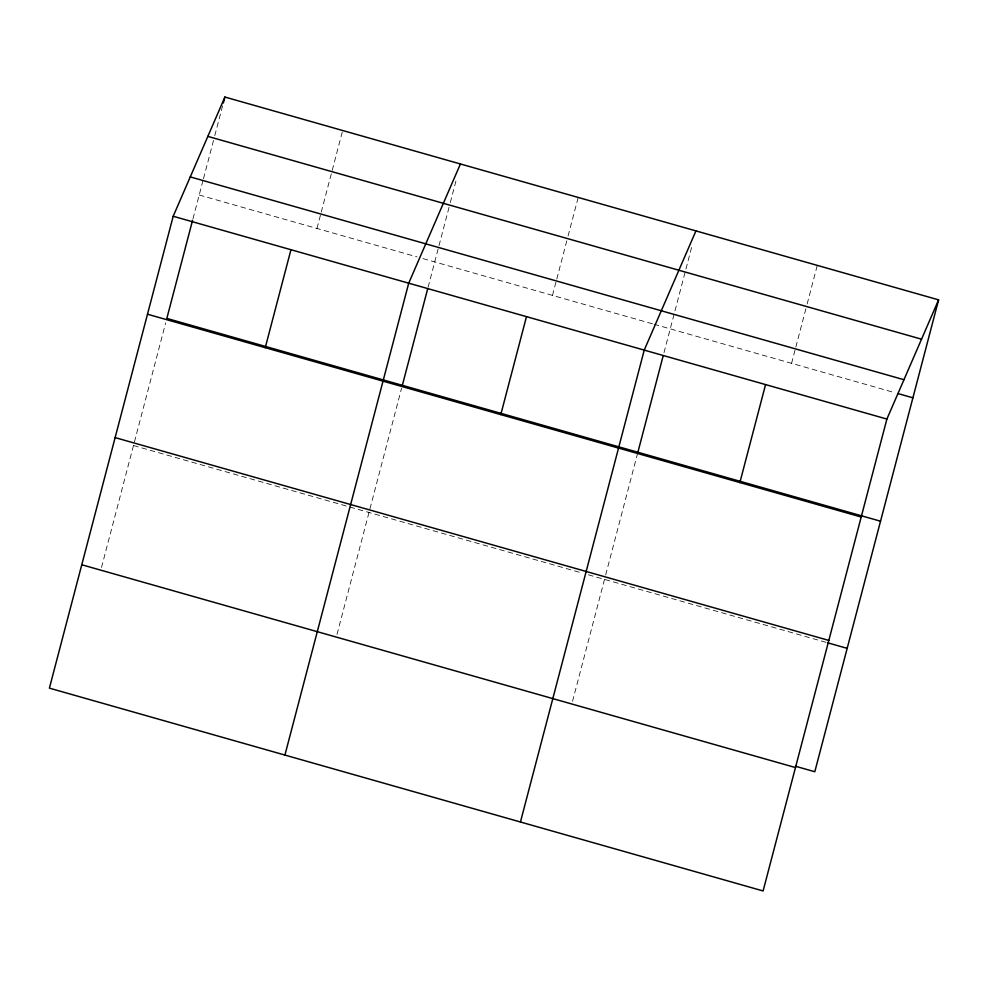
<?xml version="1.0" encoding="UTF-8"?>
<svg xmlns="http://www.w3.org/2000/svg" width="988" height="988" viewBox="0 0 988 988"><rect width="100%" height="100%" fill="white"/><g stroke="black" fill="none" stroke-linecap="round" stroke-linejoin="round"><path stroke-width="0.74" stroke-dasharray="4.94 3.71" d="M101.505 567.445L165.675 322.841M192.969 218.793L203.096 180.162M203.491 178.68L214.396 137.122M214.779 135.64L222.572 105.951M316.963 228.475L320.865 213.63M321.248 212.148L342.663 130.515M337.019 634.37L401.573 388.284M428.1 287.212L438.623 247.086M439.005 245.604L449.911 204.047M450.306 202.565L456.53 178.816M552.49 295.4L556.38 280.555M556.775 279.073L567.668 237.515M568.063 236.033L578.19 197.439M572.534 701.307L604.52 579.388M605.681 574.954L637.878 452.257M664.01 352.654L692.44 244.258M791.573 363.337L795.464 348.492M795.859 347.01L806.764 305.453M807.147 303.971L817.274 265.377M199.206 195.007L417.06 256.917M422.95 258.584L652.586 323.842M654.056 324.262L895.14 392.767M133.479 445.539L580.969 572.694M588.329 574.794L826.462 642.459"/><path stroke-width="1.48" d="M173.196 216.261L49.4 688.142L763.094 890.954L886.891 419.06L938.6 299.858L224.906 97.046L173.196 216.261L886.891 419.06M192.574 220.287L166.836 318.408L880.53 521.207M223.35 102.987L224.906 97.046M265.253 347.677L290.954 249.717M284.915 755.067L408.711 283.186L460.42 163.971M402.351 385.332L427.705 288.694M500.78 414.614L526.481 316.642M520.441 822.004L644.238 350.11L695.947 230.896M637.878 452.257L663.22 355.618M739.864 482.552L765.564 384.591M938.6 299.858L814.804 771.739L795.562 766.28M207.838 136.381L921.532 339.193M190.264 176.914L903.958 379.725M898.104 393.607L912.9 397.818M147.496 314.221L861.19 517.033M115.127 437.61L828.821 640.422M827.944 642.879L847.173 648.35M81.769 564.753L795.464 767.553"/></g></svg>
